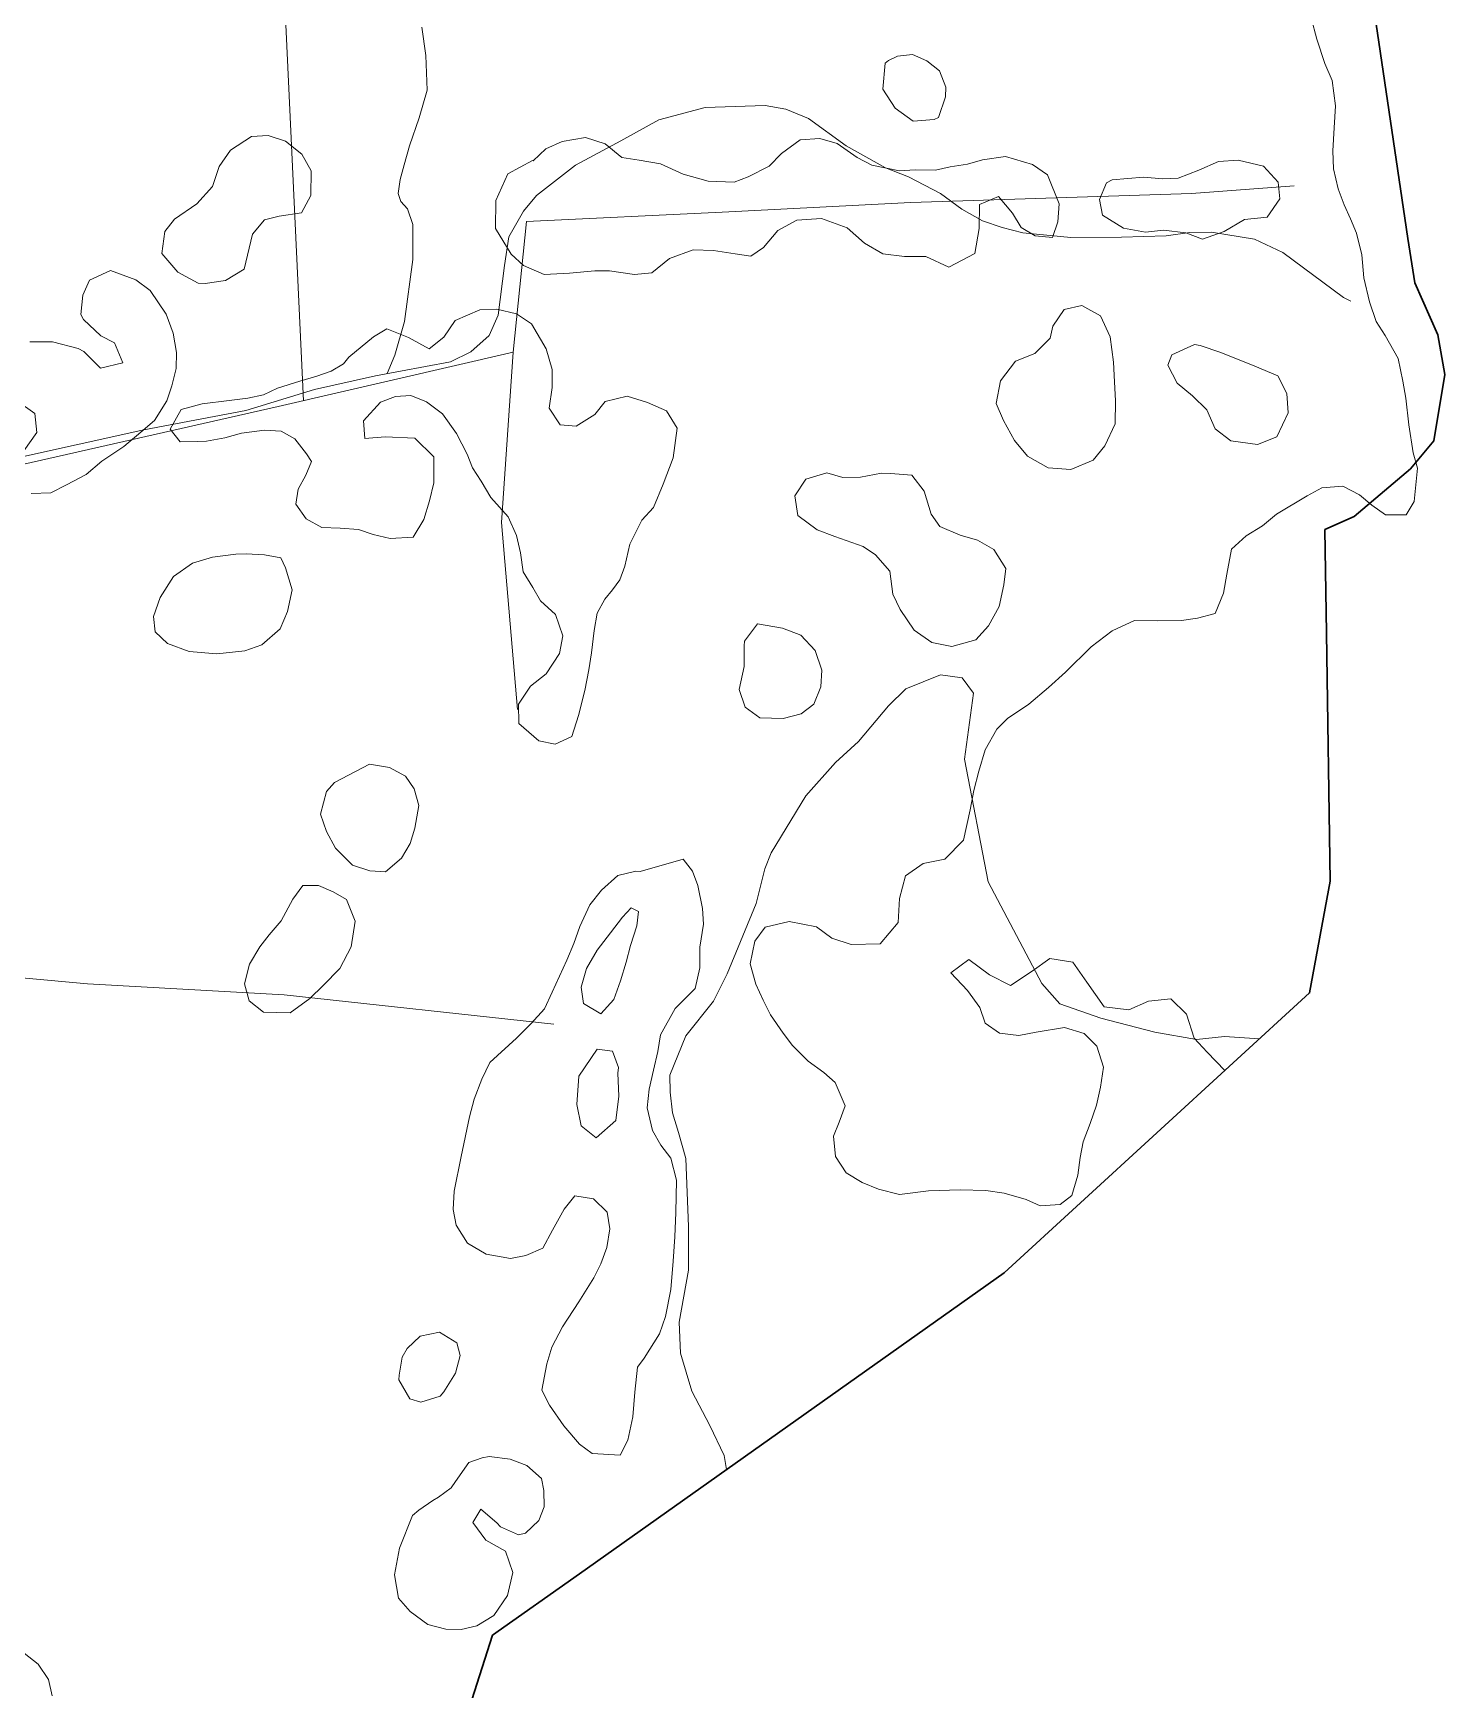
# Model space of a CAD drawing. Header units: metres. Extents: x 4652992 to 4879070, y 2074171 to 2309877.
# Drawn here: x 4654327.2 to 4654420.2, y 2309447.3 to 2309556.5 of the extents above; entities that cross this region are included whole.
import ezdxf

# ---------------------------------------------------------------- set-up
doc = ezdxf.new("R2010")
doc.units = ezdxf.units.M
doc.header["$MEASUREMENT"] = 0
doc.linetypes.add('DGN Style 3', pattern=[92.779933, 66.271381, -26.508552])
for name, color, linetype, lineweight in [('Level 20', 30, 'DGN Style 3', 0), ('Level 37', 3, 'Continuous', 0), ('Level 40', 1, 'Continuous', 0)]:
    doc.layers.add(name, color=color, linetype=linetype, lineweight=lineweight)
doc.layers.add('Limite', color=38, linetype='Continuous', lineweight=0, plot=False)

msp = doc.modelspace()

# ---------------------------------------------------------------- linework, layer by layer
at = {"layer": 'Level 20', "linetype": 'Continuous'}
for points in [[(4654352.836584, 2309556.846047, 1289.337686), (4654353.095521, 2309554.991556, 1289.437686), (4654353.186726, 2309552.710558, 1289.512686), (4654352.6599, 2309550.879924, 1289.600186), (4654352.015882, 2309549.049765, 1289.475186), (4654351.664456, 2309547.7903, 1289.337686), (4654351.418019, 2309546.826683, 1289.012686), (4654351.268277, 2309545.897125, 1288.987686), (4654351.458534, 2309545.379595, 1288.987686), (4654351.890216, 2309544.888646, 1289.062686), (4654352.243193, 2309543.860587, 1289.212686), (4654352.237702, 2309541.54553, 1289.475186), (4654351.69193, 2309537.461905, 1289.562686), (4654351.066529, 2309535.245825, 1289.500186), (4654350.551955, 2309534.035811, 1289.750267)], [(4654325.599193, 2309528.357754, 1293.152461), (4654334.527949, 2309530.339936, 1292.489961), (4654341.233768, 2309531.605883, 1291.502461), (4654345.754775, 2309532.990156, 1291.027461), (4654349.773439, 2309533.890688, 1289.952461), (4654354.730754, 2309534.814782, 1288.664961), (4654356.062804, 2309535.466209, 1288.314961), (4654357.273574, 2309536.556012, 1288.027461), (4654357.875757, 2309537.887749, 1287.827461), (4654358.274583, 2309541.163421, 1286.852461), (4654358.577848, 2309543.036882, 1286.477461), (4654359.538004, 2309544.743475, 1285.977461), (4654360.385442, 2309545.780015, 1285.789961), (4654362.963688, 2309547.774253, 1284.552461), (4654365.937457, 2309549.376897, 1283.977461), (4654368.44431, 2309550.748808, 1283.014961), (4654371.51037, 2309551.571097, 1282.439961), (4654375.450126, 2309551.705651, 1281.677461), (4654376.812208, 2309551.446979, 1281.627461), (4654378.316503, 2309550.831949, 1281.514961), (4654380.801817, 2309549.036131, 1281.352461), (4654383.377839, 2309547.595725, 1281.152461), (4654384.894169, 2309547.006157, 1280.977461), (4654387.014001, 2309545.903947, 1280.777461), (4654388.409168, 2309544.867366, 1280.739961), (4654389.785029, 2309544.102526, 1280.702461), (4654391.065187, 2309543.658496, 1280.589961), (4654392.42958, 2309543.311644, 1280.489961), (4654395.585977, 2309543.013252, 1280.152461), (4654398.939392, 2309543.020552, 1279.402461), (4654401.867999, 2309543.106196, 1278.089961), (4654403.437947, 2309543.329699, 1277.214961), (4654404.867269, 2309543.351766, 1276.889961), (4654407.688128, 2309542.901489, 1276.589961), (4654409.565194, 2309542.009234, 1276.639961), (4654413.566272, 2309539.060195, 1276.989961), (4654414.04122, 2309538.820266, 1277.039961)], [(4654372.912686, 2309461.863149, 1285.966704), (4654372.758251, 2309462.790399, 1286.088261), (4654371.819411, 2309464.765587, 1286.538261), (4654370.625547, 2309467.011576, 1287.025761), (4654369.883853, 2309469.525503, 1287.350761), (4654369.784246, 2309471.55263, 1287.288261), (4654370.399716, 2309474.98796, 1287.563261), (4654370.401968, 2309477.8724, 1287.613261), (4654370.218901, 2309482.334701, 1286.875761), (4654369.74312, 2309484.045162, 1286.350761), (4654369.341363, 2309485.354129, 1286.038261), (4654369.189513, 2309486.717422, 1285.600761), (4654369.181908, 2309487.83803, 1285.000761), (4654370.229458, 2309490.427719, 1284.388261), (4654372.051793, 2309492.702998, 1283.450761), (4654372.956271, 2309494.504712, 1282.900761), (4654374.854225, 2309499.145349, 1281.538261), (4654375.43543, 2309501.41182, 1280.988261), (4654375.857417, 2309502.482269, 1280.700761), (4654378.14558, 2309506.229015, 1279.588261), (4654380.092211, 2309508.413869, 1279.013261), (4654381.597564, 2309509.79812, 1278.538261), (4654383.586723, 2309512.148814, 1278.413261), (4654384.730077, 2309513.271679, 1278.338261), (4654387.002232, 2309514.196362, 1278.163261), (4654388.441844, 2309514.008936, 1278.088261), (4654389.191101, 2309512.986192, 1277.988261), (4654388.584865, 2309508.6514, 1277.950761), (4654390.138368, 2309500.557289, 1278.675761), (4654393.686405, 2309493.858937, 1279.225761), (4654394.860408, 2309492.520179, 1279.488261), (4654397.568508, 2309491.594261, 1279.713261), (4654401.136786, 2309490.657872, 1280.363261), (4654403.86848, 2309490.171869, 1280.838261), (4654405.709137, 2309490.387907, 1281.025761), (4654408.028606, 2309490.230597, 1281.228192)]]:
    msp.add_polyline3d(points, dxfattribs=at)
at = {"layer": 'Level 37', "extrusion": (0.1036050496690018, -0.0462820301081666, 0.9935411251539367), "elevation": 376608.057316, "flags": 128}
msp.add_lwpolyline([(4007071.189313, -3286065.044724), (4007095.151796, -3286088.839013), (4007061.720461, -3286105.814011)], dxfattribs=at)
at = {"layer": 'Level 37'}
for points in [[(4654358.862565, 2309535.44777, 1289.361831), (4654359.723405, 2309544.066846, 1287.374331), (4654372.620532, 2309544.662788, 1281.899331), (4654385.062409, 2309545.315744, 1283.049331), (4654403.536698, 2309545.90287, 1279.799331), (4654410.303946, 2309546.413325, 1278.349331)], [(4654304.166982, 2309522.921923, 1296.049331), (4654324.460076, 2309527.597788, 1294.424331), (4654343.382402, 2309531.871749, 1292.986831), (4654358.862565, 2309535.44777, 1289.361831), (4654358.094799, 2309524.233659, 1288.211831), (4654359.1431, 2309511.917825, 1283.911831)], [(4654296.723979, 2309496.437544, 1294.991912), (4654318.284033, 2309494.991653, 1286.966912), (4654330.80096, 2309493.856849, 1283.891912), (4654343.773393, 2309493.131884, 1282.966912), (4654361.523645, 2309491.193683, 1282.016912)]]:
    msp.add_polyline3d(points, dxfattribs=at)
at = {"layer": 'Level 40', "color": 3}
for points in [[(4654405.740058, 2309488.134137, 1285.186287), (4654404.571923, 2309489.33915, 1284.750761), (4654403.721835, 2309490.258943, 1284.350761), (4654403.221104, 2309491.852524, 1284.013261), (4654402.185137, 2309492.848857, 1283.763261), (4654400.707095, 2309492.696378, 1283.600761), (4654399.419794, 2309492.143516, 1283.575761), (4654397.791989, 2309492.322357, 1283.563261), (4654396.656526, 2309493.959848, 1283.213261), (4654395.733032, 2309495.279548, 1283.088261), (4654394.209148, 2309495.519976, 1282.875761), (4654393.051122, 2309494.670327, 1282.900761), (4654391.609632, 2309493.746038, 1283.000761), (4654390.233599, 2309494.447486, 1283.100761), (4654388.873192, 2309495.438244, 1283.250761), (4654387.680524, 2309494.568066, 1283.775761), (4654388.791372, 2309493.406073, 1284.438261), (4654389.59193, 2309492.293566, 1284.700761), (4654389.944374, 2309491.265553, 1284.750761), (4654390.885707, 2309490.586535, 1284.688261), (4654392.168582, 2309490.436652, 1284.588261), (4654393.315845, 2309490.673148, 1284.488261), (4654395.181272, 2309490.961855, 1284.463261), (4654396.462672, 2309490.577723, 1284.575761), (4654397.306421, 2309489.747524, 1284.825761), (4654397.739347, 2309488.347133, 1285.338261), (4654397.551693, 2309487.045714, 1285.913261), (4654397.275006, 2309485.854892, 1286.625761), (4654396.873909, 2309484.637016, 1287.050761), (4654396.417681, 2309483.433142, 1287.725761), (4654396.211013, 2309482.400504, 1288.200761), (4654396.058737, 2309481.236738, 1288.713261), (4654395.656902, 2309479.901737, 1289.425761), (4654394.886997, 2309479.30544, 1289.800761), (4654393.575082, 2309479.228076, 1290.300761), (4654392.652763, 2309479.638313, 1290.550761), (4654391.205973, 2309480.064454, 1290.825761), (4654389.985303, 2309480.227865, 1290.875761), (4654388.294555, 2309480.276054, 1291.063261), (4654386.223498, 2309480.215545, 1291.238261), (4654384.310017, 2309479.968372, 1291.600761), (4654382.931771, 2309480.318448, 1291.613261), (4654381.844062, 2309480.770693, 1291.613261), (4654380.798808, 2309481.388123, 1291.513261), (4654380.080945, 2309482.479626, 1291.150761), (4654379.951233, 2309483.803, 1290.625761), (4654380.336705, 2309484.731567, 1290.038261), (4654380.729989, 2309485.804789, 1289.400761), (4654380.070206, 2309487.350785, 1288.550761), (4654379.328903, 2309488.008323, 1288.163261), (4654378.284386, 2309488.742877, 1288.063261), (4654377.262571, 2309489.794272, 1287.663261), (4654376.646417, 2309490.595989, 1287.263261), (4654375.811956, 2309491.805091, 1286.575761), (4654375.328026, 2309492.778519, 1285.825761), (4654374.830682, 2309493.81401, 1285.225761), (4654374.473375, 2309495.165865, 1284.763261), (4654374.765688, 2309496.645996, 1284.225761), (4654375.448036, 2309497.58714, 1283.650761), (4654377.037813, 2309497.945861, 1283.175761), (4654378.830271, 2309497.607888, 1282.838261), (4654379.840147, 2309496.852805, 1282.788261), (4654381.114472, 2309496.441142, 1282.938261), (4654383.033553, 2309496.481597, 1283.050761), (4654384.215757, 2309497.882335, 1283.013261), (4654384.301702, 2309499.473539, 1282.775761), (4654384.71135, 2309500.953195, 1282.475761), (4654385.862301, 2309501.775313, 1282.238261), (4654387.285951, 2309502.058919, 1282.188261), (4654388.515472, 2309503.300999, 1282.200761), (4654388.969787, 2309505.297212, 1281.938261), (4654389.21257, 2309506.584628, 1281.675761), (4654389.538049, 2309507.85104, 1281.363261), (4654389.961111, 2309509.268633, 1281.163261), (4654390.722028, 2309510.629738, 1280.775761), (4654391.430465, 2309511.329632, 1280.650761), (4654392.816824, 2309512.267924, 1280.325761), (4654394.128302, 2309513.371875, 1280.113261), (4654395.239012, 2309514.380182, 1280.050761), (4654396.926673, 2309516.033796, 1280.025761), (4654398.31377, 2309517.089212, 1280.025761), (4654399.781349, 2309517.772251, 1279.900761), (4654401.334273, 2309517.75907, 1280.275761), (4654402.894272, 2309517.77342, 1280.713261), (4654403.930538, 2309517.920799, 1280.913261), (4654405.099029, 2309518.239888, 1281.488261), (4654405.645764, 2309519.567412, 1282.188261), (4654405.881472, 2309520.827297, 1282.750761), (4654406.188674, 2309522.479614, 1283.113261), (4654407.146671, 2309523.350743, 1283.150761), (4654408.227603, 2309524.014678, 1283.150761), (4654409.135755, 2309524.788283, 1283.075761), (4654411.158335, 2309525.987654, 1282.375761), (4654412.120509, 2309526.511198, 1282.175761), (4654413.510958, 2309526.630484, 1282.000761), (4654414.60523, 2309526.056966, 1282.100761), (4654415.43477, 2309525.37348, 1282.350761), (4654416.334054, 2309524.731351, 1282.600761), (4654417.696014, 2309524.739712, 1282.825761), (4654418.215668, 2309525.612052, 1282.825761), (4654418.423958, 2309527.804261, 1282.750761), (4654418.152371, 2309528.818609, 1282.725761), (4654417.858208, 2309530.665852, 1282.625761), (4654417.660799, 2309532.429423, 1282.550761), (4654417.473201, 2309533.540591, 1282.475761), (4654417.149071, 2309535.040954, 1282.400761), (4654416.296954, 2309536.557337, 1282.375761), (4654415.705136, 2309537.475821, 1282.375761), (4654415.268528, 2309538.768438, 1282.375761), (4654414.903143, 2309540.338369, 1282.375761), (4654414.759756, 2309541.85188, 1282.375761), (4654414.421381, 2309543.29678, 1282.300761), (4654414.010306, 2309544.228412, 1282.175761), (4654413.599231, 2309545.160044, 1282.000761), (4654413.216645, 2309546.202601, 1281.800761), (4654412.905281, 2309547.522471, 1281.550761), (4654412.857172, 2309548.716353, 1281.325761), (4654412.950028, 2309550.228907, 1280.875761), (4654413.028641, 2309551.685997, 1280.500761), (4654412.802743, 2309553.338643, 1280.150761), (4654412.323402, 2309554.464873, 1279.875761), (4654411.791517, 2309556.077118, 1279.350761), (4654411.438898, 2309557.466556, 1279.325761)], [(4654383.214847, 2309552.777159, 1283.363261), (4654384.012656, 2309551.511484, 1283.325761), (4654385.215598, 2309550.674227, 1283.200761), (4654386.597532, 2309550.765734, 1283.013261), (4654386.869066, 2309550.903362, 1282.950761), (4654387.335185, 2309552.261024, 1282.700761), (4654387.352853, 2309552.906045, 1282.613261), (4654386.949612, 2309553.982836, 1282.513261), (4654386.113513, 2309554.638256, 1282.450761), (4654385.158024, 2309555.05832, 1282.400761), (4654384.185559, 2309554.95128, 1282.425761), (4654383.579936, 2309554.662403, 1282.525761), (4654383.356749, 2309554.48296, 1282.775761), (4654383.214847, 2309552.777159, 1283.363261)], [(4654341.125442, 2309540.91129, 1298.438261), (4654339.893797, 2309540.180269, 1298.250761), (4654338.562559, 2309539.967588, 1298.238261), (4654338.105696, 2309539.9967, 1298.225761), (4654336.752082, 2309540.717759, 1298.125761), (4654335.701241, 2309541.941897, 1298.013261), (4654335.899894, 2309543.399492, 1297.950761), (4654336.545401, 2309544.221484, 1297.950761), (4654338.017142, 2309545.210501, 1298.063261), (4654339.039594, 2309546.371712, 1298.350761), (4654339.489835, 2309547.678359, 1298.388261), (4654340.232232, 2309548.765741, 1298.400761), (4654341.62162, 2309549.659682, 1298.388261), (4654342.713372, 2309549.73022, 1298.350761), (4654343.864148, 2309549.350732, 1298.288261), (4654344.92378, 2309548.501381, 1298.238261), (4654345.53865, 2309547.38805, 1298.163261), (4654345.530125, 2309545.766125, 1298.113261), (4654344.917004, 2309544.616883, 1298.125761), (4654343.442561, 2309544.411598, 1298.188261), (4654342.479477, 2309544.163349, 1298.188261), (4654341.690157, 2309543.232901, 1298.138261), (4654341.125442, 2309540.91129, 1298.438261)], [(4654358.494355, 2309547.195807, 1289.413261), (4654357.720439, 2309545.431409, 1289.575761), (4654357.689579, 2309543.595222, 1289.575761), (4654358.719611, 2309541.899163, 1289.538261), (4654359.527835, 2309541.166864, 1289.513261), (4654360.894326, 2309540.556097, 1289.363261), (4654362.560792, 2309540.659381, 1289.138261), (4654364.241332, 2309540.817629, 1288.850761), (4654365.205011, 2309540.806844, 1288.575761), (4654366.842031, 2309540.566369, 1287.825761), (4654367.985413, 2309540.68553, 1287.500761), (4654369.160841, 2309541.616114, 1287.075761), (4654370.712885, 2309542.187537, 1286.625761), (4654372.048093, 2309542.140858, 1286.238261), (4654373.4856, 2309541.921824, 1285.938261), (4654374.503623, 2309541.780145, 1285.738261), (4654375.353529, 2309542.354415, 1285.438261), (4654376.282138, 2309543.464817, 1284.813261), (4654377.538756, 2309544.140602, 1284.475761), (4654379.177726, 2309544.250875, 1284.463261), (4654380.867789, 2309543.645674, 1284.513261), (4654382.011708, 2309542.623155, 1284.650761), (4654383.21257, 2309541.937406, 1284.800761), (4654384.629617, 2309541.752844, 1284.888261), (4654386.033891, 2309541.74715, 1284.975761), (4654387.551288, 2309541.039485, 1284.975761), (4654389.277298, 2309541.947204, 1284.688261), (4654389.554977, 2309543.603573, 1284.113261), (4654389.5775, 2309545.178446, 1283.875761), (4654390.826431, 2309545.709833, 1283.700761), (4654391.742691, 2309544.598829, 1283.650761), (4654392.322605, 2309543.661127, 1283.738261), (4654393.235078, 2309543.107222, 1283.788261), (4654394.37716, 2309542.99255, 1283.688261), (4654394.734078, 2309544.043372, 1283.425761), (4654394.830104, 2309545.219047, 1283.188261), (4654394.062914, 2309547.141, 1282.863261), (4654393.061565, 2309547.805307, 1282.800761), (4654391.295399, 2309548.342042, 1282.838261), (4654389.772802, 2309548.114378, 1283.088261), (4654388.793749, 2309547.836367, 1283.313261), (4654387.636294, 2309547.662243, 1283.538261), (4654386.671315, 2309547.439196, 1284.000761), (4654385.32907, 2309547.458393, 1284.225761), (4654384.316785, 2309547.393722, 1284.313261), (4654382.480902, 2309547.772554, 1284.375761), (4654381.526859, 2309548.278485, 1284.388261), (4654380.210275, 2309549.198541, 1284.325761), (4654379.062456, 2309549.519563, 1284.313261), (4654377.754095, 2309549.442337, 1284.313261), (4654376.523674, 2309548.525731, 1284.550761), (4654375.72746, 2309547.703651, 1284.838261), (4654374.346783, 2309547.000859, 1285.000761), (4654373.40865, 2309546.653906, 1285.175761), (4654371.694877, 2309546.708998, 1285.525761), (4654370.059157, 2309547.183305, 1285.950761), (4654368.56222, 2309547.856499, 1286.288261), (4654367.159246, 2309548.096025, 1286.725761), (4654366.003741, 2309548.272649, 1287.213261), (4654364.914165, 2309549.164274, 1287.613261), (4654363.61544, 2309549.582194, 1287.838261), (4654362.085807, 2309549.327048, 1288.300761), (4654360.995468, 2309548.843161, 1288.925761), (4654360.178795, 2309548.055552, 1289.350761), (4654360.123802, 2309548.06953, 1289.350761), (4654358.494355, 2309547.195807, 1289.413261)], [(4654400.376736, 2309546.980699, 1281.219511), (4654401.64963, 2309546.864279, 1281.107011), (4654402.665963, 2309546.90188, 1281.082011), (4654404.019462, 2309547.445729, 1280.932011), (4654405.317371, 2309548.003711, 1280.719511), (4654406.61238, 2309548.088857, 1280.519511), (4654408.287215, 2309547.692662, 1280.369511), (4654409.262098, 2309546.645664, 1280.332011), (4654409.366753, 2309545.553519, 1280.332011), (4654408.5242, 2309544.347003, 1280.382011), (4654407.033901, 2309544.193113, 1280.419511), (4654405.706747, 2309543.40578, 1280.532011), (4654404.269862, 2309542.88313, 1280.632011), (4654403.165914, 2309543.311778, 1280.657011), (4654401.698455, 2309543.477662, 1280.894511), (4654400.514626, 2309543.36425, 1281.107011), (4654399.068557, 2309543.613491, 1281.294511), (4654397.688833, 2309544.467428, 1281.469511), (4654397.479402, 2309545.497415, 1281.519511), (4654397.938504, 2309546.594228, 1281.569511), (4654398.31555, 2309546.794355, 1281.569511), (4654400.376736, 2309546.980699, 1281.219511)], [(4654327.08948, 2309526.148246, 1296.538261), (4654328.40458, 2309526.190552, 1296.613261), (4654329.43593, 2309526.710381, 1296.650761), (4654330.71339, 2309527.399346, 1296.725761), (4654331.746478, 2309528.266239, 1296.788261), (4654333.209246, 2309529.226665, 1296.775761), (4654334.324564, 2309530.1885, 1296.775761), (4654335.214039, 2309530.94709, 1296.763261), (4654336.038078, 2309532.243566, 1296.750761), (4654336.376844, 2309533.228965, 1296.825761), (4654336.641488, 2309534.377992, 1296.863261), (4654336.680868, 2309535.439462, 1296.888261), (4654336.455607, 2309536.712971, 1296.888261), (4654335.991763, 2309537.960225, 1296.888261), (4654334.936675, 2309539.502505, 1296.875761), (4654333.9864, 2309540.207306, 1296.888261), (4654332.320376, 2309540.833344, 1297.100761), (4654330.940997, 2309540.199235, 1297.150761), (4654330.513631, 2309539.20739, 1297.138261), (4654330.364224, 2309537.942206, 1297.138261), (4654330.539686, 2309537.608034, 1297.250761), (4654331.685691, 2309536.534953, 1297.400761), (4654332.582691, 2309536.07536, 1297.463261), (4654333.141505, 2309534.746056, 1297.500761), (4654331.661365, 2309534.39818, 1297.488261), (4654330.576743, 2309535.484623, 1297.638261), (4654330.196285, 2309535.69713, 1297.700761), (4654328.508835, 2309536.125901, 1297.975761), (4654327.003217, 2309536.132004, 1298.150761)], [(4654396.313396, 2309538.519305, 1287.769511), (4654397.549278, 2309537.853654, 1287.394511), (4654398.188325, 2309536.460965, 1287.132011), (4654398.40551, 2309534.79472, 1287.069511), (4654398.480217, 2309533.486899, 1287.069511), (4654398.541524, 2309532.241068, 1287.069511), (4654398.504761, 2309530.727249, 1287.019511), (4654397.841579, 2309529.284787, 1286.894511), (4654397.071197, 2309528.338239, 1286.807011), (4654395.593285, 2309527.717999, 1286.807011), (4654394.099186, 2309527.834163, 1286.707011), (4654392.739859, 2309528.589777, 1286.707011), (4654391.891985, 2309529.625465, 1286.707011), (4654391.149235, 2309530.956639, 1286.719511), (4654390.673833, 2309532.073397, 1286.757011), (4654390.965255, 2309533.551775, 1286.769511), (4654391.944463, 2309534.855323, 1286.782011), (4654393.214972, 2309535.352534, 1286.807011), (4654394.240725, 2309536.380626, 1286.932011), (4654394.410775, 2309537.157566, 1287.119511), (4654395.161412, 2309538.25559, 1287.119511), (4654396.313396, 2309538.519305, 1287.769511)], [(4654349.656044, 2309536.453902, 1292.663261), (4654350.52379, 2309536.992071, 1292.513261), (4654351.955223, 2309536.42401, 1292.313261), (4654353.310153, 2309535.671126, 1292.163261), (4654354.295843, 2309536.441948, 1292.013261), (4654355.043057, 2309537.536006, 1291.788261), (4654356.652959, 2309538.23573, 1291.600761), (4654357.771941, 2309538.272334, 1291.425761), (4654359.067553, 2309537.972239, 1291.125761), (4654360.066062, 2309537.309938, 1291.163261), (4654361.018071, 2309535.667304, 1291.250761), (4654361.429384, 2309534.307991, 1291.313261), (4654361.41605, 2309533.114962, 1291.288261), (4654361.216544, 2309531.764982, 1291.225761), (4654361.958758, 2309530.671742, 1290.913261), (4654363.015262, 2309530.57832, 1290.688261), (4654364.234313, 2309531.348196, 1290.425761), (4654364.918416, 2309532.195665, 1290.063261), (4654366.354907, 2309532.560109, 1289.650761), (4654367.704721, 2309532.129515, 1289.300761), (4654368.964639, 2309531.575863, 1288.950761), (4654369.665412, 2309530.434793, 1288.613261), (4654369.400899, 2309528.488535, 1288.613261), (4654368.725762, 2309526.763359, 1288.613261), (4654368.099712, 2309525.229975, 1288.575761), (4654367.326346, 2309524.376011, 1288.500761), (4654366.542174, 2309522.795269, 1288.188261), (4654366.204951, 2309521.363566, 1287.888261), (4654365.884281, 2309520.452912, 1287.550761), (4654365.393361, 2309519.789793, 1286.888261), (4654364.889049, 2309519.188439, 1286.125761), (4654364.389853, 2309518.264795, 1285.625761), (4654364.1846, 2309517.120542, 1285.175761), (4654364.011879, 2309515.647031, 1284.938261), (4654363.841054, 2309514.523209, 1284.938261), (4654363.579702, 2309513.159766, 1285.088261), (4654363.158964, 2309511.51584, 1285.113261), (4654362.719085, 2309510.139407, 1285.288261), (4654361.624991, 2309509.629583, 1285.513261), (4654360.541702, 2309509.846535, 1285.588261), (4654359.230111, 2309510.996938, 1285.600761), (4654359.202636, 2309512.2587, 1285.475761), (4654360.005316, 2309513.455386, 1285.438261), (4654361.032448, 2309514.274037, 1285.500761), (4654361.897607, 2309515.600748, 1285.638261), (4654362.13729, 2309516.765432, 1285.838261), (4654361.650738, 2309518.173048, 1286.525761), (4654360.653494, 2309519.068475, 1286.938261), (4654360.150388, 2309519.955042, 1287.700761), (4654359.51083, 2309520.993011, 1288.413261), (4654359.332245, 2309522.234815, 1289.038261), (4654359.070777, 2309523.380961, 1289.363261), (4654358.535139, 2309524.596785, 1289.988261), (4654357.37529, 2309525.883709, 1290.988261), (4654356.742744, 2309526.949077, 1291.588261), (4654356.177792, 2309527.822181, 1292.113261), (4654355.825796, 2309528.728705, 1292.413261), (4654355.126288, 2309530.1029, 1292.663261), (4654354.199799, 2309531.388878, 1292.800761), (4654353.147089, 2309532.181677, 1292.975761), (4654352.112887, 2309532.590421, 1293.088261), (4654351.103572, 2309532.525945, 1293.288261), (4654350.106386, 2309532.166578, 1293.438261), (4654349.001487, 2309530.929977, 1293.688261), (4654349.084428, 2309529.770842, 1293.688261), (4654350.423378, 2309529.868265, 1293.688261), (4654352.385908, 2309529.778027, 1293.675761), (4654353.621629, 2309528.559364, 1293.613261), (4654353.619158, 2309526.838318, 1293.500761), (4654353.345046, 2309525.653203, 1293.388261), (4654352.974658, 2309524.434195, 1293.200761), (4654352.268253, 2309523.271403, 1293.088261), (4654350.757788, 2309523.188389, 1292.963261), (4654349.626678, 2309523.446676, 1292.900761), (4654348.660702, 2309523.779718, 1292.925761), (4654347.453089, 2309523.853182, 1292.963261), (4654346.238463, 2309523.899247, 1293.075761), (4654345.218918, 2309524.479352, 1293.138261), (4654344.530905, 2309525.442093, 1293.275761), (4654344.694085, 2309526.421953, 1293.488261), (4654345.193281, 2309527.345597, 1293.913261), (4654345.568785, 2309528.242315, 1294.413261), (4654345.235297, 2309528.764784, 1294.650761), (4654344.465034, 2309529.748429, 1294.925761), (4654343.568549, 2309530.238896, 1295.225761), (4654342.477616, 2309530.311887, 1295.475761), (4654340.966519, 2309530.112309, 1295.525761), (4654339.866677, 2309529.808212, 1295.725761), (4654338.643775, 2309529.593753, 1295.775761), (4654338.080777, 2309529.561751, 1295.775761), (4654336.906961, 2309529.539083, 1295.775761), (4654336.245734, 2309530.378293, 1295.463261), (4654336.9872, 2309531.678078, 1295.250761), (4654338.368856, 2309532.056457, 1295.063261), (4654340.147744, 2309532.27552, 1294.950761), (4654341.384038, 2309532.428214, 1294.813261), (4654342.400997, 2309532.636652, 1294.700761), (4654343.329957, 2309533.071721, 1294.613261), (4654344.794497, 2309533.545759, 1294.250761), (4654345.928768, 2309533.870287, 1294.025761), (4654346.857095, 2309534.188793, 1293.675761), (4654347.683399, 2309534.679132, 1293.100761), (4654348.028957, 2309535.116566, 1292.813261), (4654349.656044, 2309536.453902, 1292.663261)], [(4654407.717197, 2309534.536754, 1283.719511), (4654409.221849, 2309533.890659, 1283.644511), (4654409.834808, 2309532.738934, 1283.644511), (4654409.916571, 2309531.458612, 1283.644511), (4654409.156031, 2309529.865147, 1283.594511), (4654407.885522, 2309529.367936, 1283.582011), (4654406.13042, 2309529.609029, 1283.544511), (4654405.101942, 2309530.397709, 1283.469511), (4654404.544717, 2309531.652433, 1283.394511), (4654403.606541, 2309532.564617, 1283.332011), (4654402.592175, 2309533.408293, 1283.307011), (4654401.986271, 2309534.587516, 1283.307011), (4654402.252256, 2309535.281486, 1283.307011), (4654403.74428, 2309535.956723, 1283.244511), (4654404.108985, 2309535.893309, 1283.232011), (4654405.483847, 2309535.426663, 1283.119511), (4654407.717197, 2309534.536754, 1283.719511)], [(4654326.206968, 2309532.222171, 1297.850761), (4654327.333864, 2309531.414575, 1297.675761), (4654327.477474, 2309530.161814, 1297.250761), (4654326.619848, 2309528.960748, 1296.675761)], [(4654385.118075, 2309527.34545, 1283.838261), (4654385.935035, 2309526.28502, 1283.850761), (4654386.403559, 2309524.783809, 1283.925761), (4654386.959082, 2309523.966263, 1284.138261), (4654388.311483, 2309523.387312, 1284.313261), (4654389.437153, 2309523.071832, 1284.275761), (4654390.512588, 2309522.445638, 1284.238261), (4654391.314706, 2309521.212536, 1284.263261), (4654391.183863, 2309520.128311, 1284.200761), (4654390.878116, 2309518.706241, 1284.100761), (4654390.165027, 2309517.417098, 1283.988261), (4654389.343484, 2309516.508405, 1283.888261), (4654387.756807, 2309516.058825, 1283.813261), (4654386.444133, 2309516.333607, 1283.650761), (4654385.26595, 2309517.132949, 1283.350761), (4654384.354007, 2309518.51159, 1282.813261), (4654383.875661, 2309519.515374, 1282.538261), (4654383.677025, 2309521.036218, 1282.200761), (4654382.714846, 2309522.104146, 1281.863261), (4654381.915692, 2309522.660127, 1281.625761), (4654380.051829, 2309523.310245, 1281.275761), (4654378.871589, 2309523.757222, 1281.125761), (4654377.611208, 2309524.695083, 1281.000761), (4654377.4112, 2309525.981018, 1281.025761), (4654378.137074, 2309527.090468, 1281.113261), (4654379.50912, 2309527.506371, 1281.238261), (4654380.579534, 2309527.204934, 1281.400761), (4654381.727812, 2309527.207188, 1281.888261), (4654383.119721, 2309527.471008, 1281.925761), (4654383.707674, 2309527.468624, 1282.050761), (4654385.118075, 2309527.34545, 1283.838261)], [(4654343.85552, 2309521.252984, 1292.150761), (4654344.300648, 2309519.799245, 1292.125761), (4654343.991525, 2309518.36226, 1292.125761), (4654343.498835, 2309517.234214, 1292.125761), (4654342.293285, 2309516.170695, 1292.100761), (4654341.173512, 2309515.784854, 1292.050761), (4654339.341478, 2309515.579968, 1292.038261), (4654337.511239, 2309515.724361, 1292.038261), (4654336.073919, 2309516.26439, 1292.038261), (4654335.275469, 2309517.020988, 1292.038261), (4654335.157282, 2309518.041931, 1292.038261), (4654335.595781, 2309519.300324, 1292.038261), (4654336.473792, 2309520.680213, 1291.975761), (4654337.719535, 2309521.558652, 1291.950761), (4654339.045067, 2309521.950507, 1291.925761), (4654340.58216, 2309522.142891, 1291.925761), (4654341.261225, 2309522.174383, 1291.925761), (4654342.467786, 2309522.101005, 1291.925761), (4654343.557172, 2309521.911673, 1291.975761), (4654343.85552, 2309521.252984, 1292.150761)], [(4654376.590182, 2309517.267138, 1282.075761), (4654377.80509, 2309516.810585, 1282.075761), (4654378.759385, 2309515.79924, 1282.025761), (4654379.197212, 2309514.505114, 1281.975761), (4654379.121288, 2309513.400669, 1281.938261), (4654378.655642, 2309512.27696, 1281.938261), (4654377.837897, 2309511.627151, 1281.938261), (4654376.632469, 2309511.312422, 1281.950761), (4654375.109169, 2309511.374181, 1281.888261), (4654374.132163, 2309512.066005, 1281.800761), (4654373.749235, 2309513.227894, 1281.713261), (4654374.077975, 2309514.741253, 1281.663261), (4654374.071892, 2309516.103111, 1281.588261), (4654374.094602, 2309516.422632, 1281.588261), (4654374.949969, 2309517.565606, 1281.613261), (4654376.590182, 2309517.267138, 1282.075761)], [(4654349.382393, 2309508.312578, 1287.925761), (4654350.704372, 2309508.093905, 1287.713261), (4654351.762655, 2309507.532242, 1287.500761), (4654352.337013, 2309506.683532, 1287.338261), (4654352.64126, 2309505.581313, 1287.288261), (4654352.378376, 2309504.096048, 1287.288261), (4654352.062926, 2309503.092677, 1287.288261), (4654351.492684, 2309502.124744, 1287.313261), (4654350.440385, 2309501.220694, 1287.325761), (4654349.400104, 2309501.279959, 1287.313261), (4654348.26503, 2309501.656142, 1287.275761), (4654347.147766, 2309502.789179, 1287.163261), (4654346.547124, 2309503.878837, 1287.150761), (4654346.16733, 2309505.02953, 1287.200761), (4654346.547364, 2309506.514321, 1287.263261), (4654347.081174, 2309507.110819, 1287.263261), (4654349.382393, 2309508.312578, 1287.925761)], [(4654370.050438, 2309502.068059, 1283.363261), (4654370.669545, 2309501.263061, 1283.500761), (4654371.017645, 2309500.3208, 1283.688261), (4654371.334769, 2309498.797551, 1283.975761), (4654371.398353, 2309497.780345, 1284.300761), (4654371.15419, 2309496.252453, 1284.800761), (4654371.160441, 2309494.896496, 1285.400761), (4654370.840991, 2309493.534941, 1285.875761), (4654369.530928, 2309492.218908, 1286.213261), (4654368.558095, 2309490.493346, 1286.475761), (4654368.392519, 2309489.387134, 1286.988261), (4654368.108489, 2309488.163796, 1287.175761), (4654367.817376, 2309486.912814, 1287.388261), (4654367.678817, 2309485.681969, 1287.775761), (4654368.030702, 2309484.179334, 1288.313261), (4654368.579626, 2309483.215505, 1288.600761), (4654369.247003, 2309482.368803, 1288.975761), (4654369.613057, 2309480.921454, 1289.225761), (4654369.566419, 2309478.783976, 1289.475761), (4654369.508912, 2309477.179229, 1289.525761), (4654369.39605, 2309475.588543, 1289.538261), (4654369.240023, 2309473.714393, 1289.538261), (4654368.898634, 2309471.924258, 1289.513261), (4654368.492901, 2309470.798978, 1289.363261), (4654367.492222, 2309469.181362, 1288.913261), (4654367.04821, 2309468.592212, 1288.138261), (4654366.859853, 2309466.94382, 1287.813261), (4654366.740582, 2309465.336377, 1287.588261), (4654366.401291, 2309463.784797, 1287.438261), (4654365.91371, 2309462.797279, 1287.438261), (4654364.069046, 2309462.914692, 1286.713261), (4654363.232529, 2309463.536512, 1286.513261), (4654362.192718, 2309464.73636, 1286.188261), (4654361.250159, 2309466.086986, 1285.888261), (4654360.74632, 2309467.092262, 1285.713261), (4654361.072852, 2309468.822552, 1285.363261), (4654361.409498, 2309469.906882, 1285.238261), (4654362.105664, 2309471.250873, 1285.063261), (4654363.17543, 2309472.909439, 1284.863261), (4654364.162027, 2309474.472141, 1284.638261), (4654364.635525, 2309475.404745, 1284.463261), (4654365.027177, 2309476.47511, 1284.288261), (4654365.226971, 2309477.711167, 1284.088261), (4654365.040405, 2309478.811359, 1283.888261), (4654364.150205, 2309479.68077, 1283.388261), (4654362.911923, 2309479.878185, 1282.888261), (4654362.218403, 2309479.001444, 1282.788261), (4654361.453151, 2309477.616504, 1282.788261), (4654360.799231, 2309476.437258, 1282.788261), (4654359.681074, 2309475.960782, 1283.113261), (4654358.688331, 2309475.744914, 1283.313261), (4654357.065011, 2309476.04009, 1283.613261), (4654355.843457, 2309476.75967, 1283.663261), (4654355.092755, 2309477.944604, 1283.638261), (4654354.892107, 2309478.989881, 1283.563261), (4654354.967808, 2309480.198954, 1283.438261), (4654355.435161, 2309482.478393, 1283.213261), (4654355.987006, 2309485.08732, 1283.213261), (4654356.282729, 2309486.240531, 1283.213261), (4654356.799796, 2309487.571504, 1282.913261), (4654357.31554, 2309488.668852, 1282.713261), (4654359.073535, 2309490.269659, 1282.538261), (4654360.015241, 2309491.200367, 1282.488261), (4654360.916022, 2309492.199956, 1282.438261), (4654361.431767, 2309493.297304, 1282.313261), (4654362.380086, 2309495.396136, 1282.313261), (4654362.840825, 2309496.50745, 1282.313261), (4654363.246559, 2309497.632729, 1282.288261), (4654363.901801, 2309499.045601, 1282.238261), (4654364.67849, 2309500.018206, 1282.213261), (4654365.744288, 2309500.975897, 1282.213261), (4654366.93021, 2309501.259697, 1282.663261), (4654367.219319, 2309501.244783, 1282.688261), (4654370.050438, 2309502.068059, 1283.363261)], [(4654346.01888, 2309500.330762, 1285.013261), (4654346.998949, 2309499.905482, 1284.988261), (4654347.86786, 2309499.390865, 1285.063261), (4654348.448389, 2309497.979544, 1285.263261), (4654348.190347, 2309496.281539, 1285.500761), (4654347.442581, 2309494.85488, 1285.775761), (4654346.329756, 2309493.726689, 1286.000761), (4654345.467503, 2309492.887564, 1286.150761), (4654344.161863, 2309491.925915, 1286.313261), (4654342.411997, 2309491.988259, 1286.313261), (4654341.454365, 2309492.731157, 1286.313261), (4654341.14893, 2309493.837468, 1286.225761), (4654341.480943, 2309495.134584, 1286.025761), (4654342.158067, 2309496.285261, 1285.763261), (4654342.770993, 2309497.070142, 1285.650761), (4654343.564472, 2309497.985519, 1285.463261), (4654344.346935, 2309499.432757, 1285.263261), (4654344.988117, 2309500.328032, 1285.150761), (4654346.01888, 2309500.330762, 1285.013261)], [(4654366.061206, 2309498.236079, 1281.038261), (4654365.263842, 2309497.199566, 1281.075761), (4654364.382613, 2309496.06635, 1281.113261), (4654363.688435, 2309494.856128, 1281.188261), (4654363.341279, 2309493.616774, 1281.288261), (4654363.481136, 2309492.548738, 1281.413261), (4654364.636955, 2309491.871688, 1281.538261), (4654365.496231, 2309492.803976, 1281.513261), (4654365.933692, 2309494.049896, 1281.463261), (4654366.308584, 2309495.282206, 1281.400761), (4654366.585415, 2309496.362417, 1281.375761), (4654367.009337, 2309497.670777, 1281.263261), (4654367.104902, 2309498.620022, 1281.213261), (4654366.634057, 2309498.857604, 1281.175761), (4654366.061206, 2309498.236079, 1281.038261)], [(4654363.169725, 2309487.760249, 1283.250761), (4654363.048263, 2309485.903066, 1283.338261), (4654363.339022, 2309484.5017, 1283.363261), (4654364.313574, 2309483.693684, 1283.375761), (4654365.611492, 2309484.839075, 1283.313261), (4654365.814845, 2309486.439456, 1283.188261), (4654365.760824, 2309487.9577, 1283.075761), (4654365.79763, 2309488.331859, 1283.050761), (4654365.393956, 2309489.407896, 1282.913261), (4654364.394822, 2309489.543644, 1282.800761), (4654363.169725, 2309487.760249, 1283.250761)], [(4654354.009534, 2309470.896171, 1283.188261), (4654355.143712, 2309470.195672, 1283.007011), (4654355.357771, 2309469.360411, 1282.982011), (4654355.060061, 2309468.198313, 1282.975761), (4654354.286661, 2309466.965434, 1282.963261), (4654354.038842, 2309466.689461, 1282.963261), (4654352.773893, 2309466.303354, 1282.957011), (4654352.046476, 2309466.517495, 1282.919511), (4654351.331553, 2309467.759864, 1282.882011), (4654351.336688, 2309468.06798, 1282.863261), (4654351.551246, 2309469.251189, 1282.825761), (4654351.873492, 2309469.817687, 1282.838261), (4654352.731362, 2309470.631295, 1282.850761), (4654354.009534, 2309470.896171, 1283.188261)], [(4654351.370342, 2309456.679779, 1283.375761), (4654351.034866, 2309454.909694, 1283.375761), (4654351.290149, 2309453.372487, 1283.475761), (4654352.069143, 2309452.497451, 1283.563261), (4654353.236621, 2309451.6416, 1283.650761), (4654354.427879, 2309451.33923, 1283.788261), (4654355.426476, 2309451.321347, 1283.925761), (4654356.461125, 2309451.559347, 1284.063261), (4654357.581414, 2309452.246781, 1284.150761), (4654358.47615, 2309453.550981, 1284.188261), (4654358.838065, 2309455.07877, 1284.188261), (4654358.339269, 2309456.471649, 1284.113261), (4654357.05326, 2309457.210344, 1283.988261), (4654356.199503, 2309458.369391, 1283.900761), (4654356.717395, 2309459.239177, 1284.000761), (4654357.787594, 2309458.349122, 1284.088261), (4654358.015043, 2309458.085252, 1284.088261), (4654359.205037, 2309457.547617, 1284.163261), (4654359.677264, 2309457.66334, 1284.175761), (4654360.541768, 2309458.504043, 1284.188261), (4654360.886353, 2309459.388369, 1284.188261), (4654360.871423, 2309460.481742, 1284.125761), (4654360.716078, 2309461.257377, 1284.113261), (4654359.756694, 2309462.119305, 1283.988261), (4654358.656263, 2309462.545862, 1283.913261), (4654357.283982, 2309462.717492, 1283.813261), (4654356.818839, 2309462.629419, 1283.788261), (4654355.943329, 2309462.321577, 1283.688261), (4654355.06276, 2309461.072677, 1283.600761), (4654354.776111, 2309460.644817, 1283.600761), (4654353.940575, 2309460.032346, 1283.550761), (4654353.557911, 2309459.805546, 1283.550761), (4654352.63218, 2309459.186521, 1283.500761), (4654352.214096, 2309458.82147, 1283.475761), (4654351.370342, 2309456.679779, 1283.375761)], [(4654328.471706, 2309446.946292, 1285.464543), (4654328.251376, 2309448.025284, 1285.489543), (4654327.561124, 2309449.034176, 1285.539543), (4654326.636709, 2309449.750027, 1285.614543), (4654324.808106, 2309450.489835, 1285.839543), (4654323.698669, 2309450.615538, 1286.014543), (4654322.288901, 2309450.405239, 1286.239543), (4654321.15055, 2309450.136156, 1286.489543), (4654319.66947, 2309449.597545, 1286.889543), (4654318.613967, 2309447.878196, 1287.264543), (4654318.221749, 2309446.072482, 1287.564543)]]:
    msp.add_polyline3d(points, dxfattribs=at)
at = {"layer": 'Limite', "color": 5, "linetype": 'Continuous', "lineweight": 30}
msp.add_polyline3d([(4654415.60696, 2309557.795599, 1277.117582), (4654417.796453, 2309542.946845, 1275.912938), (4654418.266304, 2309540.008694, 1275.851632), (4654419.766818, 2309536.59211, 1276.315509), (4654420.237173, 2309533.97157, 1277.019851), (4654419.513061, 2309529.607439, 1277.203959), (4654417.963383, 2309527.760013, 1276.142307), (4654414.262946, 2309524.618174, 1276.015572), (4654412.337512, 2309523.76763, 1276.304241), (4654412.439932, 2309516.950643, 1278.596554), (4654412.685596, 2309500.61192, 1280.048417), (4654411.32196, 2309493.247526, 1281.162049), (4654391.198253, 2309474.812889, 1289.852139), (4654363.215365, 2309454.995558, 1282.096979), (4654357.483517, 2309450.936244, 1281.587544), (4654356.135842, 2309446.693779, 1281.136284)], dxfattribs=at)

doc.saveas('drawing.dxf')
